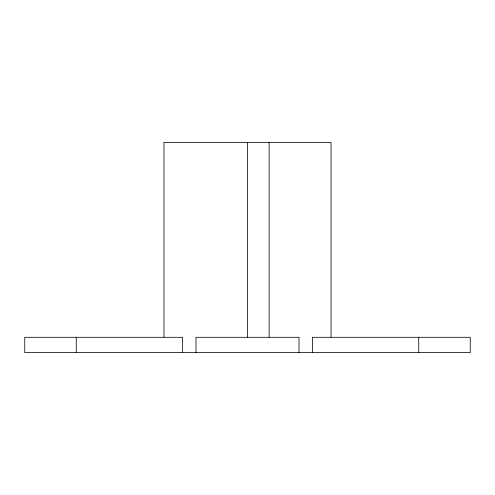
<?xml version="1.0" encoding="UTF-8"?>
<svg xmlns="http://www.w3.org/2000/svg" width="495" height="495" viewBox="0 0 495 495"><rect width="100%" height="100%" fill="white"/><g stroke="black" fill="none" stroke-linecap="round" stroke-linejoin="round"><path stroke-width="0.74" d="M418.739 337.299L418.739 352.613M331.031 337.151L331.031 142.387L163.969 142.387L163.969 337.151M312.364 352.613L312.364 337.299L470.25 337.299L470.25 352.613L24.75 352.613L24.75 337.299L182.636 337.299L182.636 352.613M299.011 352.613L299.011 337.299L195.989 337.299L195.989 352.613M269.119 142.387L269.119 337.151M247.5 142.387L247.5 337.151M76.261 337.299L76.261 352.613"/></g></svg>
